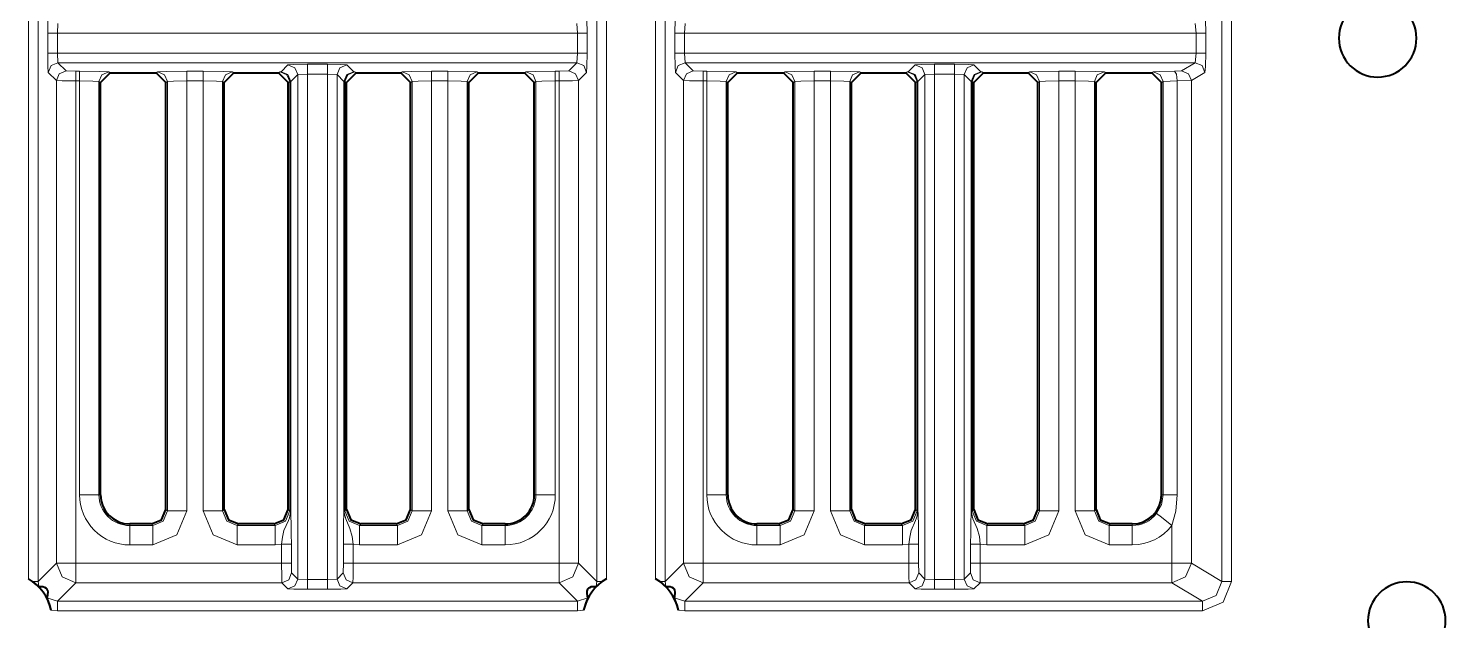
# Model space of a CAD drawing. Header units: millimetres. Extents: x 0 to 2941, y -405 to 1422.
# Drawn here: x 911.6 to 984.6, y 198.2 to 228.7 of the extents above; entities that cross this region are included whole.
import ezdxf

# ---------------------------------------------------------------- set-up
doc = ezdxf.new("R2010")
doc.units = ezdxf.units.MM
doc.layers.add('FINE', color=9, linetype='Continuous')
doc.layers.add('OUTLINE', color=7, linetype='Continuous')

msp = doc.modelspace()

# ---------------------------------------------------------------- linework, layer by layer
at = {"layer": 'FINE', "lineweight": 9}
for p, q in [((943.88, 200.348), (943.88, 254.928)), ((944.38, 254.928), (944.38, 200.203)), ((973.544, 254.928), (973.544, 200.202)), ((912.578, 227.428), (912.578, 228.453)), ((913.103, 228.953), (913.078, 228.453)), ((913.078, 228.453), (913.078, 227.428)), ((939.856, 228.453), (913.078, 228.453)), ((939.856, 228.453), (939.83, 228.953)), ((939.856, 227.428), (939.856, 228.453)), ((940.355, 228.453), (940.355, 227.428)), ((944.878, 227.428), (944.878, 228.453)), ((945.403, 228.953), (945.378, 228.453)), ((971.713, 228.453), (945.378, 228.453)), ((945.378, 228.453), (945.378, 227.428)), ((971.713, 228.453), (971.671, 228.953)), ((971.713, 227.428), (971.713, 228.453)), ((972.213, 228.453), (972.213, 227.428)), ((913.078, 227.428), (939.856, 227.428)), ((913.078, 227.428), (913.103, 226.928)), ((939.83, 226.928), (939.856, 227.428)), ((945.378, 227.428), (971.713, 227.428)), ((945.378, 227.428), (945.403, 226.928)), ((971.671, 226.928), (971.713, 227.428)), ((913.023, 226.008), (912.603, 226.428)), ((913.103, 226.928), (913.523, 226.508)), ((913.523, 226.508), (914.023, 226.495)), ((914.023, 226.495), (914.219, 226.495)), ((915.717, 226.458), (915.799, 226.417)), ((918.164, 226.417), (918.246, 226.458)), ((919.743, 226.495), (920.584, 226.495)), ((922.082, 226.458), (922.163, 226.417)), ((924.464, 226.417), (924.546, 226.458)), ((924.546, 226.458), (924.594, 226.466)), ((925.951, 226.348), (925.451, 226.323)), ((925.951, 226.849), (926.977, 226.849)), ((925.951, 226.348), (925.951, 200.306)), ((926.977, 226.348), (925.951, 226.348)), ((926.977, 200.306), (926.977, 226.348)), ((927.476, 226.323), (926.977, 226.348)), ((927.833, 225.966), (927.476, 226.323)), ((927.476, 226.323), (927.476, 200.331)), ((927.976, 226.823), (928.333, 226.466)), ((928.333, 226.466), (928.382, 226.458)), ((928.382, 226.458), (928.464, 226.417)), ((930.764, 226.417), (930.846, 226.458)), ((932.344, 226.495), (933.184, 226.495)), ((934.681, 226.458), (934.763, 226.417)), ((937.135, 226.417), (937.217, 226.458)), ((938.715, 226.495), (938.91, 226.495)), ((938.91, 226.495), (939.41, 226.508)), ((940.33, 226.428), (939.91, 226.008)), ((945.323, 226.008), (944.903, 226.428)), ((945.403, 226.928), (945.823, 226.508)), ((945.823, 226.508), (946.323, 226.495)), ((946.323, 226.495), (946.519, 226.495)), ((948.016, 226.458), (948.099, 226.417)), ((950.463, 226.417), (950.546, 226.458)), ((952.043, 226.495), (952.884, 226.495)), ((954.382, 226.458), (954.464, 226.417)), ((956.764, 226.417), (956.846, 226.458)), ((956.846, 226.458), (956.894, 226.466)), ((956.894, 226.466), (957.251, 226.823)), ((957.751, 226.323), (957.394, 225.966)), ((958.251, 226.348), (957.751, 226.323)), ((957.751, 200.331), (957.751, 226.323)), ((958.251, 226.849), (959.276, 226.849)), ((959.776, 226.323), (959.276, 226.348)), ((960.276, 226.823), (960.633, 226.466)), ((960.633, 226.466), (960.681, 226.458)), ((960.681, 226.458), (960.764, 226.417)), ((963.064, 226.417), (963.146, 226.458)), ((964.643, 226.495), (965.483, 226.495)), ((966.981, 226.458), (967.064, 226.417)), ((969.429, 226.417), (969.515, 226.46)), ((970.606, 226.495), (970.97, 226.507)), ((972.17, 226.428), (971.47, 226.008)), ((913.023, 201.147), (913.023, 226.008)), ((914.219, 204.672), (914.219, 225.995)), ((915.217, 225.958), (915.217, 204.672)), ((915.299, 225.917), (915.217, 225.958)), ((918.745, 225.958), (918.664, 225.917)), ((918.745, 203.84), (918.745, 225.958)), ((925.045, 225.958), (924.964, 225.917)), ((925.077, 225.966), (925.045, 225.958)), ((925.045, 203.84), (925.045, 225.958)), ((925.077, 203.84), (925.077, 225.966)), ((925.094, 225.966), (925.094, 203.84)), ((927.833, 203.84), (927.833, 225.966)), ((927.85, 225.966), (927.85, 203.84)), ((927.882, 225.958), (927.85, 225.966)), ((927.964, 225.917), (927.882, 225.958)), ((927.882, 225.958), (927.882, 203.84)), ((931.345, 225.958), (931.264, 225.917)), ((931.345, 203.84), (931.345, 225.958)), ((932.344, 225.995), (932.344, 203.84)), ((933.184, 225.995), (932.344, 225.995)), ((933.184, 203.84), (933.184, 225.995)), ((934.182, 225.958), (934.182, 203.84)), ((934.264, 225.917), (934.182, 225.958)), ((937.716, 225.958), (937.635, 225.917)), ((937.716, 204.672), (937.716, 225.958)), ((939.91, 226.008), (939.91, 201.147)), ((945.323, 201.147), (945.323, 226.008)), ((946.519, 225.995), (946.323, 225.995)), ((946.323, 225.995), (946.323, 201.147)), ((946.519, 204.672), (946.519, 225.995)), ((947.599, 225.917), (947.517, 225.958)), ((947.517, 225.958), (947.517, 204.672)), ((951.045, 225.958), (950.963, 225.917)), ((951.045, 203.84), (951.045, 225.958)), ((952.043, 225.995), (952.043, 203.84)), ((957.377, 225.966), (957.345, 225.958)), ((957.377, 203.84), (957.377, 225.966)), ((957.394, 225.966), (957.394, 203.84)), ((960.134, 203.84), (960.134, 225.966)), ((960.15, 225.966), (960.15, 203.84)), ((960.182, 225.958), (960.15, 225.966)), ((963.645, 225.958), (963.564, 225.917)), ((963.645, 203.84), (963.645, 225.958)), ((964.643, 225.995), (964.643, 203.84)), ((965.483, 225.995), (964.643, 225.995)), ((965.483, 203.84), (965.483, 225.995)), ((966.482, 225.958), (966.482, 203.84)), ((966.564, 225.917), (966.482, 225.958)), ((970.015, 225.96), (969.929, 225.917)), ((970.742, 225.996), (970.015, 225.96)), ((970.015, 204.672), (970.015, 225.96)), ((971.47, 226.008), (970.742, 225.996)), ((970.742, 225.996), (970.742, 204.672)), ((971.47, 226.008), (971.47, 201.147)), ((915.217, 204.672), (915.299, 204.672)), ((937.635, 204.672), (937.716, 204.672)), ((947.517, 204.672), (947.599, 204.672)), ((969.929, 204.672), (970.015, 204.672)), ((918.664, 203.921), (918.745, 203.84)), ((921.582, 203.84), (921.664, 203.921)), ((924.964, 203.921), (925.045, 203.84)), ((927.882, 203.84), (927.964, 203.921)), ((931.264, 203.921), (931.345, 203.84)), ((934.182, 203.84), (934.264, 203.921)), ((950.963, 203.921), (951.045, 203.84)), ((953.882, 203.84), (953.963, 203.921)), ((957.263, 203.921), (957.345, 203.84)), ((963.564, 203.921), (963.645, 203.84)), ((966.482, 203.84), (966.564, 203.921)), ((916.799, 203.172), (916.799, 203.091)), ((916.799, 203.091), (917.996, 203.091)), ((917.996, 203.091), (917.915, 203.172)), ((935.013, 203.172), (934.931, 203.091)), ((934.931, 203.091), (936.135, 203.091)), ((936.135, 203.091), (936.135, 203.172)), ((949.099, 203.172), (949.099, 203.091)), ((949.099, 203.091), (950.296, 203.091)), ((950.296, 203.091), (950.215, 203.172)), ((954.712, 203.172), (954.631, 203.091)), ((954.631, 203.091), (956.596, 203.091)), ((956.596, 203.091), (956.514, 203.172)), ((961.013, 203.172), (960.931, 203.091)), ((960.931, 203.091), (962.896, 203.091)), ((962.896, 203.091), (962.814, 203.172)), ((967.313, 203.172), (967.231, 203.091)), ((967.231, 203.091), (968.429, 203.091)), ((968.429, 203.091), (968.429, 203.172)), ((970.471, 201.147), (970.471, 203.095)), ((917.996, 202.093), (916.799, 202.093)), ((924.296, 202.093), (922.331, 202.093)), ((924.623, 202.123), (924.296, 202.093)), ((925.123, 202.123), (925.123, 201.147)), ((927.804, 201.147), (927.804, 202.123)), ((928.631, 202.093), (928.304, 202.123)), ((930.596, 202.093), (928.631, 202.093)), ((936.135, 202.093), (934.931, 202.093)), ((950.296, 202.093), (949.099, 202.093)), ((956.596, 202.093), (954.631, 202.093)), ((956.923, 202.123), (956.596, 202.093)), ((956.923, 201.147), (956.923, 202.123)), ((957.423, 202.123), (957.423, 201.147)), ((960.104, 201.147), (960.104, 202.123)), ((962.896, 202.093), (960.931, 202.093)), ((968.429, 202.093), (967.231, 202.093)), ((912.08, 200.203), (913.023, 201.147)), ((925.123, 201.147), (925.136, 200.647)), ((927.792, 200.647), (927.804, 201.147)), ((939.91, 201.147), (940.854, 200.203)), ((944.38, 200.203), (945.323, 201.147)), ((946.323, 201.147), (956.923, 201.147)), ((957.423, 201.147), (957.435, 200.647)), ((960.091, 200.647), (960.104, 201.147)), ((960.604, 201.147), (970.471, 201.147)), ((912.08, 200.203), (912.113, 199.948)), ((924.636, 200.147), (914.023, 200.147)), ((925.136, 200.647), (925.451, 200.331)), ((925.451, 200.331), (925.951, 200.306)), ((925.951, 200.306), (926.977, 200.306)), ((926.977, 200.306), (927.476, 200.331)), ((927.476, 200.331), (927.792, 200.647)), ((940.821, 199.948), (940.854, 200.203)), ((944.38, 200.203), (944.412, 199.948)), ((946.323, 200.147), (945.379, 199.203)), ((956.936, 200.147), (946.323, 200.147)), ((957.251, 199.832), (956.936, 200.147)), ((957.435, 200.647), (957.751, 200.331)), ((957.751, 200.331), (958.251, 200.306)), ((959.276, 200.306), (959.776, 200.331)), ((959.776, 200.331), (960.091, 200.647)), ((960.591, 200.147), (960.276, 199.832)), ((970.471, 200.147), (960.591, 200.147)), ((972.044, 199.203), (970.471, 200.147)), ((912.54, 199.361), (913.079, 199.203)), ((939.854, 199.203), (940.393, 199.361)), ((944.84, 199.361), (945.379, 199.203)), ((959.276, 199.806), (958.251, 199.806)), ((940.177, 198.739), (939.854, 198.703)), ((945.379, 198.703), (945.056, 198.739)), ((945.379, 199.203), (972.044, 199.203)), ((972.044, 198.703), (945.379, 198.703))]:
    msp.add_line(p, q, dxfattribs=at)
for points in [[(911.58, 200.348), (911.58, 254.928), (911.768, 255.655)], [(941.165, 255.655), (941.354, 254.928), (941.354, 200.348)], [(913.023, 253.984), (912.08, 254.928), (912.08, 200.203)], [(940.854, 200.203), (940.854, 254.928), (939.91, 253.984)], [(971.47, 201.147), (973.044, 200.202), (973.044, 254.928), (971.47, 253.984)], [(912.578, 228.453), (912.585, 229.151), (912.603, 229.453)], [(940.33, 229.453), (940.348, 229.151), (940.355, 228.453)], [(944.878, 228.453), (944.885, 229.151), (944.903, 229.453)], [(972.17, 229.453), (972.2, 229.151), (972.213, 228.453)], [(913.078, 228.453), (912.729, 228.453), (912.578, 228.453)], [(939.856, 228.453), (940.204, 228.453), (940.355, 228.453)], [(945.378, 228.453), (945.029, 228.453), (944.878, 228.453)], [(971.713, 228.453), (972.059, 228.453), (972.213, 228.453)], [(913.078, 227.428), (912.729, 227.428), (912.578, 227.428)], [(912.603, 226.428), (912.585, 226.73), (912.578, 227.428)], [(939.856, 227.428), (940.204, 227.428), (940.355, 227.428)], [(940.355, 227.428), (940.348, 226.73), (940.33, 226.428)], [(945.378, 227.428), (945.029, 227.428), (944.878, 227.428)], [(944.903, 226.428), (944.885, 226.73), (944.878, 227.428)], [(971.713, 227.428), (972.059, 227.428), (972.213, 227.428)], [(972.213, 227.428), (972.2, 226.73), (972.17, 226.428)], [(913.103, 226.928), (912.75, 226.781), (912.603, 226.428)], [(913.523, 226.508), (913.17, 226.361), (913.023, 226.008)], [(939.41, 226.508), (939.83, 226.928), (913.103, 226.928)], [(914.023, 226.495), (914.023, 226.344), (914.023, 225.995)], [(914.219, 225.995), (914.219, 226.344), (914.219, 226.495)], [(914.219, 226.495), (915.251, 226.484), (915.717, 226.458)], [(915.217, 225.958), (915.364, 226.311), (915.717, 226.458)], [(918.246, 226.458), (918.711, 226.484), (919.743, 226.495)], [(918.246, 226.458), (918.598, 226.311), (918.745, 225.958)], [(919.743, 226.495), (919.743, 226.344), (919.743, 225.995)], [(920.584, 225.995), (920.584, 226.344), (920.584, 226.495)], [(920.584, 226.495), (921.616, 226.484), (922.082, 226.458)], [(921.582, 225.958), (921.729, 226.311), (922.082, 226.458)], [(924.546, 226.458), (924.898, 226.311), (925.045, 225.958)], [(924.594, 226.466), (924.951, 226.823), (925.253, 226.841), (925.951, 226.849)], [(924.594, 226.466), (924.934, 226.318), (925.077, 225.966)], [(924.594, 226.466), (924.947, 226.319), (925.094, 225.966)], [(924.951, 226.823), (925.304, 226.676), (925.451, 226.323)], [(925.451, 200.331), (925.451, 226.323), (925.094, 225.966)], [(925.951, 226.849), (925.951, 226.697), (925.951, 226.348)], [(926.977, 226.849), (926.977, 226.697), (926.977, 226.348)], [(926.977, 226.849), (927.674, 226.841), (927.976, 226.823)], [(927.976, 226.823), (927.623, 226.676), (927.476, 226.323)], [(928.333, 226.466), (927.98, 226.319), (927.833, 225.966)], [(928.333, 226.466), (927.993, 226.318), (927.85, 225.966)], [(928.382, 226.458), (928.029, 226.311), (927.882, 225.958)], [(930.846, 226.458), (931.311, 226.484), (932.344, 226.495)], [(930.846, 226.458), (931.198, 226.311), (931.345, 225.958)], [(932.344, 226.495), (932.344, 226.344), (932.344, 225.995)], [(933.184, 226.495), (933.184, 226.344), (933.184, 225.995)], [(933.184, 226.495), (934.216, 226.484), (934.681, 226.458)], [(934.182, 225.958), (934.329, 226.311), (934.681, 226.458)], [(937.217, 226.458), (937.682, 226.484), (938.715, 226.495)], [(937.217, 226.458), (937.569, 226.311), (937.716, 225.958)], [(938.715, 226.495), (938.715, 226.344), (938.715, 225.995)], [(938.91, 226.495), (938.91, 226.344), (938.91, 225.995)], [(939.41, 226.508), (939.763, 226.361), (939.91, 226.008)], [(939.83, 226.928), (940.183, 226.781), (940.33, 226.428)], [(945.403, 226.928), (945.05, 226.781), (944.903, 226.428)], [(945.823, 226.508), (945.47, 226.361), (945.323, 226.008)], [(970.97, 226.507), (971.671, 226.928), (945.403, 226.928)], [(946.323, 226.495), (946.323, 226.344), (946.323, 225.995)], [(946.519, 225.995), (946.519, 226.344), (946.519, 226.495)], [(946.519, 226.495), (947.551, 226.484), (948.016, 226.458)], [(947.517, 225.958), (947.664, 226.311), (948.016, 226.458)], [(950.546, 226.458), (951.011, 226.484), (952.043, 226.495)], [(950.546, 226.458), (950.898, 226.311), (951.045, 225.958)], [(952.043, 226.495), (952.043, 226.344), (952.043, 225.995)], [(952.884, 226.495), (952.884, 226.344), (952.884, 225.995)], [(952.884, 226.495), (953.916, 226.484), (954.382, 226.458)], [(954.382, 226.458), (954.029, 226.311), (953.882, 225.958)], [(956.846, 226.458), (957.198, 226.311), (957.345, 225.958)], [(956.894, 226.466), (957.234, 226.318), (957.377, 225.966)], [(956.894, 226.466), (957.247, 226.319), (957.394, 225.966)], [(957.251, 226.823), (957.553, 226.841), (958.251, 226.849)], [(957.251, 226.823), (957.604, 226.676), (957.751, 226.323)], [(958.251, 226.849), (958.251, 226.697), (958.251, 226.348)], [(959.276, 200.306), (959.276, 226.348), (958.251, 226.348)], [(958.251, 226.348), (958.251, 200.306), (959.276, 200.306)], [(959.276, 226.849), (959.276, 226.697), (959.276, 226.348)], [(959.276, 226.849), (959.974, 226.841), (960.276, 226.823)], [(960.276, 226.823), (959.923, 226.676), (959.776, 226.323)], [(960.134, 225.966), (959.776, 226.323), (959.776, 200.331)], [(960.633, 226.466), (960.28, 226.319), (960.134, 225.966)], [(960.633, 226.466), (960.293, 226.318), (960.15, 225.966)], [(960.681, 226.458), (960.329, 226.311), (960.182, 225.958)], [(963.146, 226.458), (963.611, 226.484), (964.643, 226.495)], [(963.146, 226.458), (963.498, 226.311), (963.645, 225.958)], [(964.643, 226.495), (964.643, 226.344), (964.643, 225.995)], [(965.483, 226.495), (965.483, 226.344), (965.483, 225.995)], [(965.483, 226.495), (966.516, 226.484), (966.981, 226.458)], [(966.482, 225.958), (966.629, 226.311), (966.981, 226.458)], [(969.515, 226.46), (969.841, 226.482), (970.606, 226.495)], [(969.515, 226.46), (969.868, 226.313), (970.015, 225.96)], [(970.606, 226.495), (970.701, 226.345), (970.742, 225.996)], [(970.97, 226.507), (971.323, 226.361), (971.47, 226.008)], [(971.671, 226.928), (972.024, 226.781), (972.17, 226.428)], [(914.023, 225.995), (913.325, 225.999), (913.023, 226.008)], [(914.219, 225.995), (914.023, 225.995), (914.023, 201.147), (924.623, 201.147), (924.623, 202.123)], [(915.217, 225.958), (914.907, 225.984), (914.219, 225.995)], [(919.743, 225.995), (919.055, 225.984), (918.745, 225.958)], [(920.584, 203.84), (920.584, 225.995), (919.743, 225.995), (919.743, 203.84)], [(921.582, 225.958), (921.272, 225.984), (920.584, 225.995)], [(921.664, 225.917), (921.582, 225.958), (921.582, 203.84)], [(925.094, 225.966), (925.089, 225.966), (925.077, 225.966)], [(927.85, 225.966), (927.838, 225.966), (927.833, 225.966)], [(928.304, 202.123), (928.304, 201.147), (938.91, 201.147), (938.91, 225.995)], [(932.344, 225.995), (931.655, 225.984), (931.345, 225.958)], [(934.182, 225.958), (933.872, 225.984), (933.184, 225.995)], [(938.715, 225.995), (938.026, 225.984), (937.716, 225.958)], [(938.91, 225.995), (938.715, 225.995), (938.715, 204.672)], [(939.91, 226.008), (939.608, 225.999), (938.91, 225.995)], [(946.323, 225.995), (945.625, 225.999), (945.323, 226.008)], [(947.517, 225.958), (947.207, 225.984), (946.519, 225.995)], [(952.043, 225.995), (951.355, 225.984), (951.045, 225.958)], [(952.884, 203.84), (952.884, 225.995), (952.043, 225.995)], [(953.882, 225.958), (953.572, 225.984), (952.884, 225.995)], [(953.963, 225.917), (953.882, 225.958), (953.882, 203.84)], [(957.345, 203.84), (957.345, 225.958), (957.263, 225.917)], [(957.394, 225.966), (957.389, 225.966), (957.377, 225.966)], [(960.15, 225.966), (960.138, 225.966), (960.134, 225.966)], [(960.263, 225.917), (960.182, 225.958), (960.182, 203.84), (960.263, 203.921)], [(964.643, 225.995), (963.955, 225.984), (963.645, 225.958)], [(966.482, 225.958), (966.172, 225.984), (965.483, 225.995)], [(914.219, 204.672), (914.907, 204.672), (915.217, 204.672)], [(937.716, 204.672), (938.026, 204.672), (938.715, 204.672)], [(946.519, 204.672), (947.207, 204.672), (947.517, 204.672)], [(970.742, 204.672), (970.232, 204.672), (970.015, 204.672)], [(970.742, 204.672), (970.671, 203.836), (970.471, 203.095)], [(917.996, 203.091), (918.527, 203.309), (918.745, 203.84)], [(919.743, 203.84), (919.232, 202.604), (917.996, 202.093)], [(918.745, 203.84), (919.055, 203.84), (919.743, 203.84)], [(921.582, 203.84), (921.272, 203.84), (920.584, 203.84)], [(922.331, 202.093), (921.095, 202.604), (920.584, 203.84)], [(921.582, 203.84), (921.8, 203.309), (922.331, 203.091)], [(924.296, 203.091), (924.827, 203.309), (925.045, 203.84)], [(924.623, 202.123), (924.666, 202.487), (924.744, 202.83), (924.969, 203.348), (925.02, 203.485), (925.049, 203.591), (925.072, 203.737), (925.076, 203.807), (925.077, 203.84)], [(925.077, 203.84), (925.056, 203.84), (925.045, 203.84)], [(925.094, 203.84), (925.089, 203.84), (925.077, 203.84)], [(925.094, 203.84), (925.094, 203.828), (925.094, 203.8), (925.095, 203.741), (925.097, 203.692), (925.099, 203.618), (925.114, 203.124), (925.12, 202.653), (925.123, 202.123)], [(927.804, 202.123), (927.807, 202.715), (927.817, 203.263), (927.83, 203.671), (927.833, 203.779), (927.833, 203.813), (927.833, 203.84)], [(927.833, 203.84), (927.838, 203.84), (927.85, 203.84)], [(927.85, 203.84), (927.852, 203.769), (927.861, 203.683), (927.921, 203.443), (928.143, 202.944), (928.254, 202.53), (928.304, 202.123)], [(927.882, 203.84), (927.871, 203.84), (927.85, 203.84)], [(927.882, 203.84), (928.1, 203.309), (928.631, 203.091)], [(930.596, 203.091), (931.127, 203.309), (931.345, 203.84)], [(932.344, 203.84), (931.832, 202.604), (930.596, 202.093)], [(932.344, 203.84), (931.655, 203.84), (931.345, 203.84)], [(933.184, 203.84), (933.872, 203.84), (934.182, 203.84)], [(934.931, 202.093), (933.695, 202.604), (933.184, 203.84)], [(934.182, 203.84), (934.4, 203.309), (934.931, 203.091)], [(950.296, 203.091), (950.827, 203.309), (951.045, 203.84)], [(952.043, 203.84), (951.532, 202.604), (950.296, 202.093)], [(951.045, 203.84), (951.355, 203.84), (952.043, 203.84)], [(953.882, 203.84), (953.572, 203.84), (952.884, 203.84)], [(954.631, 202.093), (953.395, 202.604), (952.884, 203.84)], [(953.882, 203.84), (954.1, 203.309), (954.631, 203.091)], [(956.596, 203.091), (957.127, 203.309), (957.345, 203.84)], [(956.923, 202.123), (956.966, 202.487), (957.044, 202.83), (957.269, 203.348), (957.32, 203.485), (957.349, 203.591), (957.372, 203.737), (957.376, 203.807), (957.377, 203.84), (957.356, 203.84), (957.345, 203.84)], [(957.377, 203.84), (957.389, 203.84), (957.394, 203.84)], [(957.394, 203.84), (957.394, 203.828), (957.394, 203.8), (957.395, 203.741), (957.397, 203.692), (957.399, 203.618), (957.414, 203.124), (957.42, 202.653), (957.423, 202.123)], [(960.104, 202.123), (960.107, 202.715), (960.117, 203.263), (960.13, 203.671), (960.133, 203.779), (960.133, 203.813), (960.134, 203.84)], [(960.15, 203.84), (960.138, 203.84), (960.134, 203.84)], [(960.15, 203.84), (960.152, 203.769), (960.161, 203.683), (960.221, 203.443), (960.443, 202.944), (960.554, 202.53), (960.604, 202.123)], [(960.182, 203.84), (960.171, 203.84), (960.15, 203.84)], [(960.182, 203.84), (960.4, 203.309), (960.931, 203.091)], [(962.896, 203.091), (963.427, 203.309), (963.645, 203.84)], [(964.643, 203.84), (964.132, 202.604), (962.896, 202.093)], [(964.643, 203.84), (963.955, 203.84), (963.645, 203.84)], [(965.483, 203.84), (966.172, 203.84), (966.482, 203.84)], [(967.231, 202.093), (965.995, 202.604), (965.483, 203.84)], [(966.482, 203.84), (966.7, 203.309), (967.231, 203.091)], [(970.471, 203.095), (969.926, 203.516), (969.68, 203.705)], [(916.799, 202.093), (916.799, 202.781), (916.799, 203.091)], [(917.996, 203.091), (917.996, 202.781), (917.996, 202.093)], [(922.413, 203.172), (922.331, 203.091), (924.296, 203.091), (924.215, 203.172)], [(922.331, 203.091), (922.331, 202.781), (922.331, 202.093)], [(924.296, 203.091), (924.296, 202.781), (924.296, 202.093)], [(928.713, 203.172), (928.631, 203.091), (930.596, 203.091), (930.515, 203.172)], [(928.631, 203.091), (928.631, 202.781), (928.631, 202.093)], [(930.596, 203.091), (930.596, 202.781), (930.596, 202.093)], [(934.931, 202.093), (934.931, 202.781), (934.931, 203.091)], [(936.135, 202.093), (936.135, 202.781), (936.135, 203.091)], [(949.099, 203.091), (949.099, 202.781), (949.099, 202.093)], [(950.296, 203.091), (950.296, 202.781), (950.296, 202.093)], [(954.631, 203.091), (954.631, 202.781), (954.631, 202.093)], [(956.596, 203.091), (956.596, 202.781), (956.596, 202.093)], [(960.931, 203.091), (960.931, 202.781), (960.931, 202.093)], [(962.896, 203.091), (962.896, 202.781), (962.896, 202.093)], [(967.231, 202.093), (967.231, 202.781), (967.231, 203.091)], [(968.429, 202.093), (968.429, 202.781), (968.429, 203.091)], [(925.123, 202.123), (924.972, 202.123), (924.623, 202.123)], [(927.804, 202.123), (927.955, 202.123), (928.304, 202.123)], [(956.923, 202.123), (957.272, 202.123), (957.423, 202.123)], [(960.604, 202.123), (960.255, 202.123), (960.104, 202.123)], [(960.931, 202.093), (960.604, 202.123), (960.604, 201.147)], [(914.023, 200.147), (913.316, 200.44), (913.023, 201.147)], [(914.023, 201.147), (913.325, 201.147), (913.023, 201.147)], [(914.023, 200.147), (914.023, 200.449), (914.023, 201.147)], [(925.123, 201.147), (924.972, 201.147), (924.623, 201.147)], [(924.636, 200.147), (924.627, 200.449), (924.623, 201.147)], [(927.804, 201.147), (927.955, 201.147), (928.304, 201.147)], [(928.304, 201.147), (928.3, 200.449), (928.291, 200.147)], [(938.91, 200.147), (938.91, 200.449), (938.91, 201.147)], [(939.91, 201.147), (939.617, 200.44), (938.91, 200.147)], [(939.91, 201.147), (939.608, 201.147), (938.91, 201.147)], [(946.323, 200.147), (945.616, 200.44), (945.323, 201.147)], [(946.323, 201.147), (945.625, 201.147), (945.323, 201.147)], [(946.323, 201.147), (946.323, 200.449), (946.323, 200.147)], [(956.923, 201.147), (957.272, 201.147), (957.423, 201.147)], [(956.936, 200.147), (956.927, 200.449), (956.923, 201.147)], [(960.604, 201.147), (960.255, 201.147), (960.104, 201.147)], [(960.604, 201.147), (960.6, 200.449), (960.591, 200.147)], [(970.471, 201.147), (970.471, 200.449), (970.471, 200.147)], [(971.47, 201.147), (971.177, 200.44), (970.471, 200.147)], [(970.471, 201.147), (971.162, 201.147), (971.47, 201.147)], [(911.802, 200.203), (912.001, 200.203), (912.08, 200.203)], [(914.023, 200.147), (913.079, 199.203), (939.854, 199.203), (938.91, 200.147)], [(925.136, 200.647), (924.989, 200.293), (924.636, 200.147)], [(926.977, 199.806), (925.951, 199.806), (925.253, 199.814), (924.951, 199.832), (924.636, 200.147)], [(925.451, 200.331), (925.304, 199.978), (924.951, 199.832)], [(925.951, 200.306), (925.951, 199.957), (925.951, 199.806)], [(926.977, 200.306), (926.977, 199.957), (926.977, 199.806)], [(927.476, 200.331), (927.623, 199.978), (927.976, 199.832)], [(927.792, 200.647), (927.938, 200.293), (928.291, 200.147)], [(938.91, 200.147), (928.291, 200.147), (927.976, 199.832)], [(940.854, 200.203), (940.932, 200.203), (941.131, 200.203)], [(944.38, 200.203), (944.301, 200.203), (944.102, 200.203)], [(956.936, 200.147), (957.289, 200.293), (957.435, 200.647)], [(957.251, 199.832), (957.604, 199.978), (957.751, 200.331)], [(958.251, 199.806), (958.251, 199.957), (958.251, 200.306)], [(959.276, 199.806), (959.276, 199.957), (959.276, 200.306)], [(960.276, 199.832), (959.923, 199.978), (959.776, 200.331)], [(960.591, 200.147), (960.238, 200.293), (960.091, 200.647)], [(972.044, 199.203), (972.752, 199.495), (973.044, 200.202)], [(973.544, 200.202), (973.105, 199.142), (972.044, 198.703)], [(973.544, 200.202), (973.198, 200.202), (973.044, 200.202)], [(927.976, 199.832), (927.674, 199.814), (926.977, 199.806)], [(958.251, 199.806), (957.553, 199.814), (957.251, 199.832)], [(960.276, 199.832), (959.974, 199.814), (959.276, 199.806)], [(939.854, 198.703), (913.079, 198.703), (912.756, 198.739)], [(913.079, 199.203), (913.079, 199.052), (913.079, 198.703)], [(939.854, 199.203), (939.854, 199.052), (939.854, 198.703)], [(945.379, 199.203), (945.379, 199.052), (945.379, 198.703)], [(972.044, 199.203), (972.044, 199.052), (972.044, 198.703)]]:
    msp.add_lwpolyline(points, dxfattribs=at)
for points in [[(914.219, 204.672, 0.414223), (916.799, 202.092)], [(915.217, 204.672, 0.414214), (916.799, 203.091)], [(936.135, 203.091, 0.414198), (937.716, 204.672)], [(936.135, 202.092, 0.414194), (938.715, 204.672)], [(946.519, 204.672, 0.414223), (949.099, 202.092)], [(947.517, 204.672, 0.414245), (949.099, 203.091)], [(968.429, 203.091, 0.232249), (969.68, 203.705), (969.927, 204.16), (970.015, 204.672)], [(968.429, 202.092, 0.232236), (970.471, 203.095)]]:
    msp.add_lwpolyline(points, format="xyb", dxfattribs=at)
at = {"layer": 'OUTLINE', "lineweight": 40}
for p, q in [((915.799, 226.417), (915.299, 225.917)), ((915.799, 226.417), (918.164, 226.417)), ((918.664, 225.917), (918.164, 226.417)), ((922.163, 226.417), (921.664, 225.917)), ((922.163, 226.417), (924.464, 226.417)), ((924.964, 225.917), (924.464, 226.417)), ((928.464, 226.417), (927.964, 225.917)), ((928.464, 226.417), (930.764, 226.417)), ((931.264, 225.917), (930.764, 226.417)), ((934.763, 226.417), (934.264, 225.917)), ((934.763, 226.417), (937.135, 226.417)), ((937.635, 225.917), (937.135, 226.417)), ((948.099, 226.417), (947.599, 225.917)), ((948.099, 226.417), (950.463, 226.417)), ((950.963, 225.917), (950.463, 226.417)), ((954.464, 226.417), (953.963, 225.917)), ((954.464, 226.417), (956.764, 226.417)), ((957.263, 225.917), (956.764, 226.417)), ((960.764, 226.417), (960.263, 225.917)), ((960.764, 226.417), (963.064, 226.417)), ((963.564, 225.917), (963.064, 226.417)), ((967.064, 226.417), (966.564, 225.917)), ((967.064, 226.417), (969.429, 226.417)), ((969.929, 225.917), (969.429, 226.417)), ((915.299, 204.672), (915.299, 225.917)), ((918.664, 203.921), (918.664, 225.917)), ((921.664, 203.921), (921.664, 225.917)), ((924.964, 203.921), (924.964, 225.917)), ((927.964, 203.921), (927.964, 225.917)), ((931.264, 203.921), (931.264, 225.917)), ((934.264, 203.921), (934.264, 225.917)), ((937.635, 204.672), (937.635, 225.917)), ((947.599, 204.672), (947.599, 225.917)), ((950.963, 203.921), (950.963, 225.917)), ((953.963, 203.921), (953.963, 225.917)), ((957.263, 203.921), (957.263, 225.917)), ((960.263, 203.921), (960.263, 225.917)), ((963.564, 203.921), (963.564, 225.917)), ((966.564, 203.921), (966.564, 225.917)), ((969.929, 204.672), (969.929, 225.917)), ((917.915, 203.172), (916.799, 203.172)), ((924.215, 203.172), (922.413, 203.172)), ((930.515, 203.172), (928.713, 203.172)), ((936.135, 203.172), (935.013, 203.172)), ((950.215, 203.172), (949.099, 203.172)), ((956.514, 203.172), (954.712, 203.172)), ((962.814, 203.172), (961.013, 203.172)), ((968.429, 203.172), (967.313, 203.172)), ((941.354, 200.348), (941.131, 200.203)), ((944.102, 200.203), (943.88, 200.348))]:
    msp.add_line(p, q, dxfattribs=at)
for points in [[(979.067, 228.19, 0.414251), (981.067, 226.191, 0.414201), (983.067, 228.19, 0.414201), (981.067, 230.19, 0.414201)], [(980.567, 198.19, 0.414239), (982.567, 196.19, 0.414188), (984.567, 198.19, 0.414214), (982.567, 200.19, 0.414214)]]:
    msp.add_lwpolyline(points, format="xyb", close=True, dxfattribs=at)
for points in [[(915.299, 204.672, 0.414197), (916.799, 203.172)], [(936.135, 203.172, 0.414214), (937.635, 204.672)], [(947.599, 204.672, 0.414214), (949.099, 203.172)], [(968.429, 203.172, 0.414197), (969.929, 204.672)], [(912.756, 198.739, 0.207854), (911.58, 200.348)], [(941.353, 200.348, 0.20796), (940.177, 198.739)], [(945.056, 198.739, 0.207873), (943.88, 200.348)]]:
    msp.add_lwpolyline(points, format="xyb", dxfattribs=at)
for points in [[(917.915, 203.172), (918.444, 203.392), (918.664, 203.921)], [(921.664, 203.921), (921.883, 203.392), (922.413, 203.172)], [(924.215, 203.172), (924.744, 203.392), (924.964, 203.921)], [(927.964, 203.921), (928.183, 203.392), (928.713, 203.172)], [(930.515, 203.172), (931.044, 203.392), (931.264, 203.921)], [(934.264, 203.921), (934.483, 203.392), (935.013, 203.172)], [(950.215, 203.172), (950.744, 203.392), (950.963, 203.921)], [(953.963, 203.921), (954.183, 203.392), (954.712, 203.172)], [(956.514, 203.172), (957.044, 203.392), (957.263, 203.921)], [(960.263, 203.921), (960.483, 203.392), (961.013, 203.172)], [(962.814, 203.172), (963.344, 203.392), (963.564, 203.921)], [(966.564, 203.921), (966.783, 203.392), (967.313, 203.172)], [(912.113, 199.948), (912.097, 199.96), (912.046, 200.006), (911.912, 200.12), (911.802, 200.203), (911.58, 200.348)], [(941.131, 200.203), (940.96, 200.069), (940.869, 199.99), (940.832, 199.956), (940.821, 199.948)], [(944.412, 199.948), (944.397, 199.96), (944.346, 200.006), (944.212, 200.12), (944.102, 200.203)], [(912.113, 199.948), (912.178, 199.955), (912.324, 199.95), (912.418, 199.921), (912.495, 199.866), (912.507, 199.853), (912.512, 199.846), (912.514, 199.844), (912.516, 199.841), (912.518, 199.838), (912.52, 199.836), (912.522, 199.832), (912.528, 199.824), (912.539, 199.805), (912.558, 199.762), (912.579, 199.664), (912.553, 199.409), (912.54, 199.361)], [(912.756, 198.739), (912.69, 198.98), (912.624, 199.164), (912.568, 199.295), (912.546, 199.345), (912.54, 199.361)], [(940.393, 199.361), (940.386, 199.342), (940.357, 199.277), (940.289, 199.111), (940.217, 198.892), (940.177, 198.739)], [(940.393, 199.361), (940.374, 199.435), (940.352, 199.605), (940.362, 199.716), (940.397, 199.811), (940.407, 199.826), (940.411, 199.833), (940.413, 199.836), (940.415, 199.838), (940.417, 199.841), (940.418, 199.843), (940.42, 199.845), (940.423, 199.849), (940.431, 199.858), (940.448, 199.876), (940.488, 199.906), (940.585, 199.945), (940.82, 199.948)], [(944.412, 199.948), (944.478, 199.955), (944.624, 199.95), (944.718, 199.921), (944.795, 199.866), (944.807, 199.853), (944.812, 199.846), (944.814, 199.844), (944.816, 199.841), (944.818, 199.838), (944.82, 199.836), (944.822, 199.832), (944.828, 199.824), (944.839, 199.805), (944.858, 199.762), (944.879, 199.664), (944.853, 199.409), (944.84, 199.361)], [(945.056, 198.739), (944.99, 198.98), (944.924, 199.164), (944.868, 199.295), (944.846, 199.345), (944.84, 199.361)]]:
    msp.add_lwpolyline(points, dxfattribs=at)

doc.saveas('drawing.dxf')
